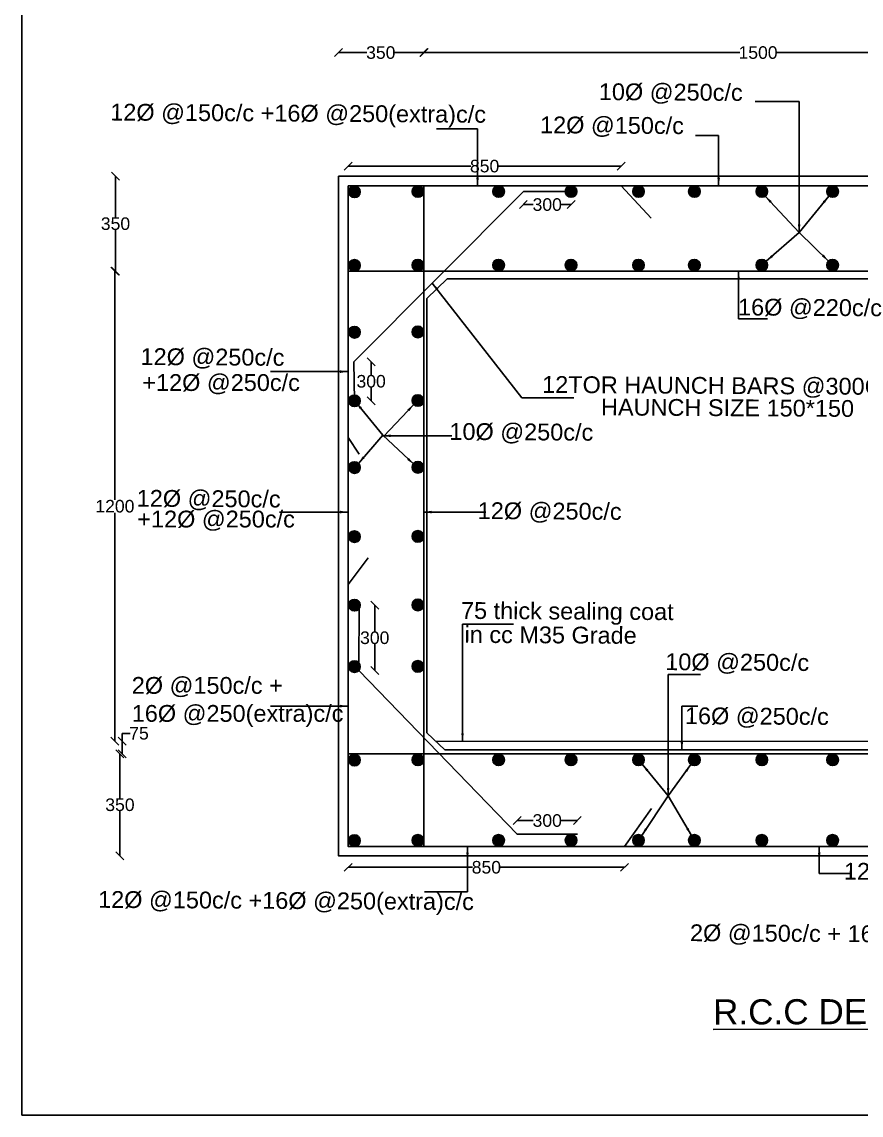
# Model space of a CAD drawing. Header units: millimetres. Extents: x 5124 to 6568637, y 2311 to 91879094.
# Drawn here: x 3769210 to 3779223, y 45933704 to 45946751 of the extents above; entities that cross this region are included whole.
import ezdxf

# ---------------------------------------------------------------- set-up
doc = ezdxf.new("R2010")
doc.units = ezdxf.units.MM
doc.header["$MEASUREMENT"] = 0
for name, color, linetype in [('DIMENSION', 7, 'Continuous'), ('DRAWING', 7, 'Continuous'), ('TEXT', 7, 'Continuous')]:
    doc.layers.add(name, color=color, linetype=linetype)
doc.styles.get("Standard").update_dxf_attribs({"font": 'arial.ttf', "height": 150})
doc.dimstyles.get("Standard").update_dxf_attribs({"dimtxt": 200, "dimasz": 110, "dimexe": 0.18, "dimexo": 0.0625, "dimgap": 0.09, "dimtad": 0, "dimtih": 1, "dimtoh": 1, "dimdec": 0, "dimzin": 0, "dimdsep": 46, "dimtxsty": 'Standard', "dimblk": 'OBLIQUE', "dimcen": 0.09, "dimse1": 1, "dimse2": 1, "dimadec": 0, "dimazin": 0, "dimtfac": 1, "dimtdec": 0, "dimtofl": 0, "dimtmove": 0, "dimatfit": 3, "dimfxl": 1, "dimtolj": 1, "dimtzin": 0, "dimarcsym": 0})

# ---------------------------------------------------------------- blocks, each defined once
blk = doc.blocks.new('_Oblique')
at = {"color": 0, "linetype": 'ByBlock', "lineweight": -2}
blk.add_line((-0.5, -0.5), (0.5, 0.5), dxfattribs=at)
blk = doc.blocks.new('*D65')
at = {"layer": 'Defpoints', "color": 0, "transparency": 16777216}
for p in [(3776359, 45945029), (3773103, 45944795), (3776359, 45944795)]:
    blk.add_point(p, dxfattribs=at)
at = {"layer": 'DIMENSION', "color": 0, "lineweight": -2, "transparency": 16777216}
for p, q in [((3773103, 45945029), (3774565, 45945029)), ((3776359, 45945029), (3774896, 45945029))]:
    blk.add_line(p, q, dxfattribs=at)
at = {"layer": 'DIMENSION', "color": 0, "lineweight": -2, "transparency": 16777216, "xscale": 95, "yscale": 95, "zscale": 95, "rotation": 180}
blk.add_blockref('_Oblique', (3773103, 45945029), dxfattribs=at)
at = {"layer": 'DIMENSION', "color": 0, "lineweight": -2, "transparency": 16777216, "xscale": 95, "yscale": 95, "zscale": 95}
blk.add_blockref('_Oblique', (3776359, 45945029), dxfattribs=at)
at = {"layer": 'DIMENSION', "color": 0, "transparency": 16777216, "insert": (3774731, 45945029), "char_height": 150, "attachment_point": 5}
blk.add_mtext('\\A1;850', dxfattribs=at)
blk = doc.blocks.new('*D66')
at = {"layer": 'Defpoints', "color": 0, "transparency": 16777216}
for p in [(3774009, 45946384), (3772989, 45944909), (3774009, 45944909)]:
    blk.add_point(p, dxfattribs=at)
at = {"layer": 'DIMENSION', "color": 0, "lineweight": -2, "transparency": 16777216}
for p, q in [((3772989, 45946384), (3773326, 45946384)), ((3774009, 45946384), (3773657, 45946384))]:
    blk.add_line(p, q, dxfattribs=at)
at = {"layer": 'DIMENSION', "color": 0, "lineweight": -2, "transparency": 16777216, "xscale": 95, "yscale": 95, "zscale": 95, "rotation": 180}
blk.add_blockref('_Oblique', (3772989, 45946384), dxfattribs=at)
at = {"layer": 'DIMENSION', "color": 0, "lineweight": -2, "transparency": 16777216, "xscale": 95, "yscale": 95, "zscale": 95}
blk.add_blockref('_Oblique', (3774009, 45946384), dxfattribs=at)
at = {"layer": 'DIMENSION', "color": 0, "transparency": 16777216, "insert": (3773492, 45946384), "char_height": 150, "attachment_point": 5}
blk.add_mtext('\\A1;350', dxfattribs=at)
blk = doc.blocks.new('*D67')
at = {"layer": 'Defpoints', "color": 0, "transparency": 16777216}
for p in [(3781983, 45946384), (3774004, 45944795), (3781983, 45944795)]:
    blk.add_point(p, dxfattribs=at)
at = {"layer": 'DIMENSION', "color": 0, "lineweight": -2, "transparency": 16777216}
for p, q in [((3774004, 45946384), (3777777, 45946384)), ((3781983, 45946384), (3778210, 45946384))]:
    blk.add_line(p, q, dxfattribs=at)
at = {"layer": 'DIMENSION', "color": 0, "lineweight": -2, "transparency": 16777216, "xscale": 95, "yscale": 95, "zscale": 95, "rotation": 180}
blk.add_blockref('_Oblique', (3774004, 45946384), dxfattribs=at)
at = {"layer": 'DIMENSION', "color": 0, "lineweight": -2, "transparency": 16777216, "xscale": 95, "yscale": 95, "zscale": 95}
blk.add_blockref('_Oblique', (3781983, 45946384), dxfattribs=at)
at = {"layer": 'DIMENSION', "color": 0, "transparency": 16777216, "insert": (3777993, 45946384), "char_height": 150, "attachment_point": 5}
blk.add_mtext('\\A1;1500', dxfattribs=at)
blk = doc.blocks.new('*D74')
at = {"layer": 'Defpoints', "color": 0, "transparency": 16777216}
for p in [(3775193, 45944726), (3775762, 45944726), (3775762, 45944570)]:
    blk.add_point(p, dxfattribs=at)
at = {"layer": 'DIMENSION', "color": 0, "lineweight": -2, "transparency": 16777216}
for p, q in [((3775193, 45944570), (3775312, 45944570)), ((3775762, 45944570), (3775643, 45944570))]:
    blk.add_line(p, q, dxfattribs=at)
at = {"layer": 'DIMENSION', "color": 0, "lineweight": -2, "transparency": 16777216, "xscale": 95, "yscale": 95, "zscale": 95, "rotation": 180}
blk.add_blockref('_Oblique', (3775193, 45944570), dxfattribs=at)
at = {"layer": 'DIMENSION', "color": 0, "lineweight": -2, "transparency": 16777216, "xscale": 95, "yscale": 95, "zscale": 95}
blk.add_blockref('_Oblique', (3775762, 45944570), dxfattribs=at)
at = {"layer": 'DIMENSION', "color": 0, "transparency": 16777216, "insert": (3775478, 45944570), "char_height": 150, "attachment_point": 5}
blk.add_mtext('\\A1;300', dxfattribs=at)
blk = doc.blocks.new('*D75')
at = {"layer": 'Defpoints', "color": 0, "transparency": 16777216}
for p in [(3773171, 45942693), (3773377, 45942693), (3773178, 45942229)]:
    blk.add_point(p, dxfattribs=at)
at = {"layer": 'DIMENSION', "color": 0, "lineweight": -2, "transparency": 16777216}
for p, q in [((3773377, 45942693), (3773377, 45942538)), ((3773377, 45942229), (3773377, 45942384))]:
    blk.add_line(p, q, dxfattribs=at)
at = {"layer": 'DIMENSION', "color": 0, "lineweight": -2, "transparency": 16777216, "xscale": 95, "yscale": 95, "zscale": 95}
for p, rotation in [((3773377, 45942693), 90), ((3773377, 45942229), 270)]:
    blk.add_blockref('_Oblique', p, dxfattribs=dict(at, rotation=rotation))
at = {"layer": 'DIMENSION', "color": 0, "transparency": 16777216, "insert": (3773377, 45942461), "char_height": 150, "attachment_point": 5}
blk.add_mtext('\\A1;300', dxfattribs=at)
blk = doc.blocks.new('*D76')
at = {"layer": 'Defpoints', "color": 0, "transparency": 16777216}
for p in [(3773247, 45939789), (3773230, 45939010), (3773420, 45939010)]:
    blk.add_point(p, dxfattribs=at)
at = {"layer": 'DIMENSION', "color": 0, "lineweight": -2, "transparency": 16777216}
for p, q in [((3773420, 45939789), (3773420, 45939476)), ((3773420, 45939010), (3773420, 45939323))]:
    blk.add_line(p, q, dxfattribs=at)
at = {"layer": 'DIMENSION', "color": 0, "lineweight": -2, "transparency": 16777216, "xscale": 95, "yscale": 95, "zscale": 95}
for p, rotation in [((3773420, 45939789), 90), ((3773420, 45939010), 270)]:
    blk.add_blockref('_Oblique', p, dxfattribs=dict(at, rotation=rotation))
at = {"layer": 'DIMENSION', "color": 0, "transparency": 16777216, "insert": (3773420, 45939400), "char_height": 150, "attachment_point": 5}
blk.add_mtext('\\A1;300', dxfattribs=at)
blk = doc.blocks.new('*D77')
at = {"layer": 'Defpoints', "color": 0, "transparency": 16777216}
for p in [(3775119, 45937219), (3775119, 45937056), (3775837, 45937056)]:
    blk.add_point(p, dxfattribs=at)
at = {"layer": 'DIMENSION', "color": 0, "lineweight": -2, "transparency": 16777216}
for p, q in [((3775119, 45937219), (3775312, 45937219)), ((3775837, 45937219), (3775643, 45937219))]:
    blk.add_line(p, q, dxfattribs=at)
at = {"layer": 'DIMENSION', "color": 0, "lineweight": -2, "transparency": 16777216, "xscale": 95, "yscale": 95, "zscale": 95, "rotation": 180}
blk.add_blockref('_Oblique', (3775119, 45937219), dxfattribs=at)
at = {"layer": 'DIMENSION', "color": 0, "lineweight": -2, "transparency": 16777216, "xscale": 95, "yscale": 95, "zscale": 95}
blk.add_blockref('_Oblique', (3775837, 45937219), dxfattribs=at)
at = {"layer": 'DIMENSION', "color": 0, "transparency": 16777216, "insert": (3775478, 45937219), "char_height": 150, "attachment_point": 5}
blk.add_mtext('\\A1;300', dxfattribs=at)
blk = doc.blocks.new('*D91')
at = {"layer": 'Defpoints', "color": 0, "transparency": 16777216}
for p in [(3770380, 45938017), (3773103, 45938017), (3772989, 45936797)]:
    blk.add_point(p, dxfattribs=at)
at = {"layer": 'DIMENSION', "color": 0, "lineweight": -2, "transparency": 16777216}
for p, q in [((3770380, 45938017), (3770380, 45937483)), ((3770380, 45936797), (3770380, 45937330))]:
    blk.add_line(p, q, dxfattribs=at)
at = {"layer": 'DIMENSION', "color": 0, "lineweight": -2, "transparency": 16777216, "xscale": 95, "yscale": 95, "zscale": 95}
for p, rotation in [((3770380, 45938017), 90), ((3770380, 45936797), 270)]:
    blk.add_blockref('_Oblique', p, dxfattribs=dict(at, rotation=rotation))
at = {"layer": 'DIMENSION', "color": 0, "transparency": 16777216, "insert": (3770380, 45937407), "char_height": 150, "attachment_point": 5}
blk.add_mtext('\\A1;350', dxfattribs=at)
blk = doc.blocks.new('*D92')
at = {"layer": 'Defpoints', "color": 0, "transparency": 16777216}
for p in [(3770406, 45938165), (3774261, 45938165), (3774261, 45938017)]:
    blk.add_point(p, dxfattribs=at)
at = {"layer": 'DIMENSION', "color": 0, "lineweight": -2, "transparency": 16777216}
for p, q in [((3770406, 45938165), (3770406, 45938260)), ((3770406, 45938260), (3770501, 45938260)), ((3770406, 45938017), (3770406, 45938165))]:
    blk.add_line(p, q, dxfattribs=at)
at = {"layer": 'DIMENSION', "color": 0, "lineweight": -2, "transparency": 16777216, "xscale": 95, "yscale": 95, "zscale": 95}
for p, rotation in [((3770406, 45938165), 90), ((3770406, 45938017), 270)]:
    blk.add_blockref('_Oblique', p, dxfattribs=dict(at, rotation=rotation))
at = {"layer": 'DIMENSION', "color": 0, "transparency": 16777216, "insert": (3770608, 45938260), "char_height": 150, "attachment_point": 5}
blk.add_mtext('\\A1;75', dxfattribs=at)
blk = doc.blocks.new('*D93')
at = {"layer": 'Defpoints', "color": 0, "transparency": 16777216}
for p in [(3770320, 45943775), (3774004, 45943775), (3774150, 45938165)]:
    blk.add_point(p, dxfattribs=at)
at = {"layer": 'DIMENSION', "color": 0, "lineweight": -2, "transparency": 16777216}
for p, q in [((3770320, 45943775), (3770320, 45941047)), ((3770320, 45938165), (3770320, 45940893))]:
    blk.add_line(p, q, dxfattribs=at)
at = {"layer": 'DIMENSION', "color": 0, "lineweight": -2, "transparency": 16777216, "xscale": 95, "yscale": 95, "zscale": 95}
for p, rotation in [((3770320, 45943775), 90), ((3770320, 45938165), 270)]:
    blk.add_blockref('_Oblique', p, dxfattribs=dict(at, rotation=rotation))
at = {"layer": 'DIMENSION', "color": 0, "transparency": 16777216, "insert": (3770320, 45940970), "char_height": 150, "attachment_point": 5}
blk.add_mtext('\\A1;1200', dxfattribs=at)
blk = doc.blocks.new('*D94')
at = {"layer": 'Defpoints', "color": 0, "transparency": 16777216}
for p in [(3770327, 45944909), (3773103, 45944909), (3773103, 45943775)]:
    blk.add_point(p, dxfattribs=at)
at = {"layer": 'DIMENSION', "color": 0, "lineweight": -2, "transparency": 16777216}
for p, q in [((3770327, 45944909), (3770327, 45944419)), ((3770327, 45943775), (3770327, 45944266))]:
    blk.add_line(p, q, dxfattribs=at)
at = {"layer": 'DIMENSION', "color": 0, "lineweight": -2, "transparency": 16777216, "xscale": 95, "yscale": 95, "zscale": 95}
for p, rotation in [((3770327, 45944909), 90), ((3770327, 45943775), 270)]:
    blk.add_blockref('_Oblique', p, dxfattribs=dict(at, rotation=rotation))
at = {"layer": 'DIMENSION', "color": 0, "transparency": 16777216, "insert": (3770327, 45944342), "char_height": 150, "attachment_point": 5}
blk.add_mtext('\\A1;350', dxfattribs=at)
blk = doc.blocks.new('*D95')
at = {"layer": 'Defpoints', "color": 0, "transparency": 16777216}
for p in [(3773103, 45936911), (3776401, 45936911), (3776401, 45936661)]:
    blk.add_point(p, dxfattribs=at)
at = {"layer": 'DRAWING', "color": 0, "lineweight": -2, "transparency": 16777216}
for p, q in [((3773103, 45936661), (3774586, 45936661)), ((3776401, 45936661), (3774917, 45936661))]:
    blk.add_line(p, q, dxfattribs=at)
at = {"layer": 'DRAWING', "color": 0, "lineweight": -2, "transparency": 16777216, "xscale": 95, "yscale": 95, "zscale": 95, "rotation": 180}
blk.add_blockref('_Oblique', (3773103, 45936661), dxfattribs=at)
at = {"layer": 'DRAWING', "color": 0, "lineweight": -2, "transparency": 16777216, "xscale": 95, "yscale": 95, "zscale": 95}
blk.add_blockref('_Oblique', (3776401, 45936661), dxfattribs=at)
at = {"layer": 'DRAWING', "color": 0, "transparency": 16777216, "insert": (3774752, 45936661), "char_height": 150, "attachment_point": 5}
blk.add_mtext('\\A1;850', dxfattribs=at)

msp = doc.modelspace()

# ---------------------------------------------------------------- hatches: boundary and pattern name
at = {"layer": 'DRAWING'}
h = msp.add_hatch(dxfattribs=at)
h.set_pattern_fill('ANSI31', color=256, scale=0.911215, style=0)
h.set_pattern_definition([(45, (498163.51451, 4078931.53784), (-0.0805408256441, 0.0805408256441), [])])
h.paths.add_polyline_path([(3773247, 45944722.8, 1), (3773108.9, 45944722.8, 1)])
h = msp.add_hatch(dxfattribs=at)
h.set_pattern_fill('ANSI31', color=256, scale=0.911215, style=0)
h.set_pattern_definition([(45, (498920.70424, 4078935.02921), (-0.0805408256441, 0.0805408256441), [])])
h.paths.add_polyline_path([(3774004.1, 45944726.3, 0.9586945), (3773866.4, 45944732.1), (3773866.4, 45944720.4, 0.9586945)])
h = msp.add_hatch(dxfattribs=at)
h.set_pattern_fill('ANSI31', color=256, scale=0.911215, style=0)
h.set_pattern_definition([(45, (499883.70396, 4078935.02921), (-0.0805408256441, 0.0805408256441), [])])
h.paths.add_polyline_path([(3774967.1, 45944726.3, 0.9586945), (3774829.4, 45944732.1), (3774829.4, 45944720.4, 0.9586945)])
h = msp.add_hatch(dxfattribs=at)
h.set_pattern_fill('ANSI31', color=256, scale=0.911215, style=0)
h.set_pattern_definition([(45, (500747.29256, 4078935.02921), (-0.0805408256441, 0.0805408256441), [])])
h.paths.add_polyline_path([(3775830.7, 45944726.3, 0.9586945), (3775692.9, 45944732.1), (3775692.9, 45944720.4, 0.9586945)])
h = msp.add_hatch(dxfattribs=at)
h.set_pattern_fill('ANSI31', color=256, scale=0.911215, style=0)
h.set_pattern_definition([(45, (501552.20957, 4078935.02921), (-0.0805408256441, 0.0805408256441), [])])
h.paths.add_polyline_path([(3776635.7, 45944726.3, 0.9586945), (3776497.9, 45944732.1), (3776497.9, 45944720.4, 0.9586945)])
h = msp.add_hatch(dxfattribs=at)
h.set_pattern_fill('ANSI31', color=256, scale=0.911215, style=0)
h.set_pattern_definition([(45, (502219.01472, 4078935.02921), (-0.0805408256441, 0.0805408256441), [])])
h.paths.add_polyline_path([(3777302.5, 45944726.3, 0.9586945), (3777164.7, 45944732.1), (3777164.7, 45944720.4, 0.9586945)])
h = msp.add_hatch(dxfattribs=at)
h.set_pattern_fill('ANSI31', color=256, scale=0.911215, style=0)
h.set_pattern_definition([(45, (503023.93173, 4078935.02921), (-0.0805408256441, 0.0805408256441), [])])
h.paths.add_polyline_path([(3778107.4, 45944726.3, 0.9586945), (3777969.6, 45944732.1), (3777969.6, 45944720.4, 0.9586945)])
h = msp.add_hatch(dxfattribs=at)
h.set_pattern_fill('ANSI31', color=256, scale=0.911215, style=0)
h.set_pattern_definition([(45, (503868.6987, 4078935.02921), (-0.0805408256441, 0.0805408256441), [])])
h.paths.add_polyline_path([(3778952.1, 45944726.3, 0.9586945), (3778814.4, 45944732.1), (3778814.4, 45944720.4, 0.9586945)])
h = msp.add_hatch(dxfattribs=at)
h.set_pattern_fill('ANSI31', color=256, scale=0.911215, style=0)
h.set_pattern_definition([(45, (498163.51451, 4078053.25091), (-0.0805408256441, 0.0805408256441), [])])
h.paths.add_polyline_path([(3773247, 45943844.5, 1), (3773108.9, 45943844.5, 1)])
h = msp.add_hatch(dxfattribs=at)
h.set_pattern_fill('ANSI31', color=256, scale=0.911215, style=0)
h.set_pattern_definition([(45, (498920.70424, 4078056.74229), (-0.0805408256441, 0.0805408256441), [])])
h.paths.add_polyline_path([(3774004.1, 45943848, 0.9586945), (3773866.4, 45943853.8), (3773866.4, 45943842.2, 0.9586945)])
h = msp.add_hatch(dxfattribs=at)
h.set_pattern_fill('ANSI31', color=256, scale=0.911215, style=0)
h.set_pattern_definition([(45, (499883.70396, 4078056.74229), (-0.0805408256441, 0.0805408256441), [])])
h.paths.add_polyline_path([(3774967.1, 45943848, 0.9586945), (3774829.4, 45943853.8), (3774829.4, 45943842.2, 0.9586945)])
h = msp.add_hatch(dxfattribs=at)
h.set_pattern_fill('ANSI31', color=256, scale=0.911215, style=0)
h.set_pattern_definition([(45, (500747.29256, 4078056.74229), (-0.0805408256441, 0.0805408256441), [])])
h.paths.add_polyline_path([(3775830.7, 45943848, 0.9586945), (3775692.9, 45943853.8), (3775692.9, 45943842.2, 0.9586945)])
h = msp.add_hatch(dxfattribs=at)
h.set_pattern_fill('ANSI31', color=256, scale=0.911215, style=0)
h.set_pattern_definition([(45, (501552.20957, 4078056.74229), (-0.0805408256441, 0.0805408256441), [])])
h.paths.add_polyline_path([(3776635.7, 45943848, 0.9586945), (3776497.9, 45943853.8), (3776497.9, 45943842.2, 0.9586945)])
h = msp.add_hatch(dxfattribs=at)
h.set_pattern_fill('ANSI31', color=256, scale=0.911215, style=0)
h.set_pattern_definition([(45, (502219.01472, 4078056.74229), (-0.0805408256441, 0.0805408256441), [])])
h.paths.add_polyline_path([(3777302.5, 45943848, 0.9586945), (3777164.7, 45943853.8), (3777164.7, 45943842.2, 0.9586945)])
h = msp.add_hatch(dxfattribs=at)
h.set_pattern_fill('ANSI31', color=256, scale=0.911215, style=0)
h.set_pattern_definition([(45, (503023.93173, 4078056.74229), (-0.0805408256441, 0.0805408256441), [])])
h.paths.add_polyline_path([(3778107.4, 45943848, 0.9586945), (3777969.6, 45943853.8), (3777969.6, 45943842.2, 0.9586945)])
h = msp.add_hatch(dxfattribs=at)
h.set_pattern_fill('ANSI31', color=256, scale=0.911215, style=0)
h.set_pattern_definition([(45, (503868.6987, 4078056.74229), (-0.0805408256441, 0.0805408256441), [])])
h.paths.add_polyline_path([(3778952.1, 45943848, 0.9586945), (3778814.4, 45943853.8), (3778814.4, 45943842.2, 0.9586945)])
h = msp.add_hatch(dxfattribs=at)
h.set_pattern_fill('ANSI31', color=256, scale=0.911215, style=0)
h.set_pattern_definition([(45, (498163.51451, 4077255.95306), (-0.0805408256441, 0.0805408256441), [])])
h.paths.add_polyline_path([(3773247, 45943047.2, 1), (3773108.9, 45943047.2, 1)])
h = msp.add_hatch(dxfattribs=at)
h.set_pattern_fill('ANSI31', color=256, scale=0.911215, style=0)
h.set_pattern_definition([(45, (498920.70424, 4077259.44443), (-0.0805408256441, 0.0805408256441), [])])
h.paths.add_polyline_path([(3774004.1, 45943050.7, 0.9586945), (3773866.4, 45943056.5), (3773866.4, 45943044.9, 0.9586945)])
h = msp.add_hatch(dxfattribs=at)
h.set_pattern_fill('ANSI31', color=256, scale=0.911215, style=0)
h.set_pattern_definition([(45, (498163.51451, 4076437.76714), (-0.0805408256441, 0.0805408256441), [])])
h.paths.add_polyline_path([(3773247, 45942229, 1), (3773108.9, 45942229, 1)])
h = msp.add_hatch(dxfattribs=at)
h.set_pattern_fill('ANSI31', color=256, scale=0.911215, style=0)
h.set_pattern_definition([(45, (498920.70424, 4076441.25851), (-0.0805408256441, 0.0805408256441), [])])
h.paths.add_polyline_path([(3774004.1, 45942232.5, 0.9586945), (3773866.4, 45942238.3), (3773866.4, 45942226.7, 0.9586945)])
h = msp.add_hatch(dxfattribs=at)
h.set_pattern_fill('ANSI31', color=256, scale=0.911215, style=0)
h.set_pattern_definition([(45, (498163.51451, 4075640.83045), (-0.0805408256441, 0.0805408256441), [])])
h.paths.add_polyline_path([(3773247, 45941432.1, 1), (3773108.9, 45941432.1, 1)])
h = msp.add_hatch(dxfattribs=at)
h.set_pattern_fill('ANSI31', color=256, scale=0.911215, style=0)
h.set_pattern_definition([(45, (498920.70424, 4075644.32183), (-0.0805408256441, 0.0805408256441), [])])
h.paths.add_polyline_path([(3774004.1, 45941435.6, 0.9586945), (3773866.4, 45941441.4), (3773866.4, 45941429.7, 0.9586945)])
h = msp.add_hatch(dxfattribs=at)
h.set_pattern_fill('ANSI31', color=256, scale=0.911215, style=0)
h.set_pattern_definition([(45, (498163.51451, 4074816.08315), (-0.0805408256441, 0.0805408256441), [])])
h.paths.add_polyline_path([(3773247, 45940607.3, 1), (3773108.9, 45940607.3, 1)])
h = msp.add_hatch(dxfattribs=at)
h.set_pattern_fill('ANSI31', color=256, scale=0.911215, style=0)
h.set_pattern_definition([(45, (498920.70424, 4074819.57453), (-0.0805408256441, 0.0805408256441), [])])
h.paths.add_polyline_path([(3774004.1, 45940610.8, 0.9586945), (3773866.4, 45940616.6), (3773866.4, 45940605, 0.9586945)])
h = msp.add_hatch(dxfattribs=at)
h.set_pattern_fill('ANSI31', color=256, scale=0.911215, style=0)
h.set_pattern_definition([(45, (498163.51451, 4073997.95743), (-0.0805408256441, 0.0805408256441), [])])
h.paths.add_polyline_path([(3773247, 45939789.2, 1), (3773108.9, 45939789.2, 1)])
h = msp.add_hatch(dxfattribs=at)
h.set_pattern_fill('ANSI31', color=256, scale=0.911215, style=0)
h.set_pattern_definition([(45, (498920.70424, 4074001.44881), (-0.0805408256441, 0.0805408256441), [])])
h.paths.add_polyline_path([(3774004.1, 45939792.7, 0.9586945), (3773866.4, 45939798.5), (3773866.4, 45939786.9, 0.9586945)])
h = msp.add_hatch(dxfattribs=at)
h.set_pattern_fill('ANSI31', color=256, scale=0.911215, style=0)
h.set_pattern_definition([(45, (498163.51451, 4073264.76846), (-0.0805408256441, 0.0805408256441), [])])
h.paths.add_polyline_path([(3773247, 45939056, 1), (3773108.9, 45939056, 1)])
h = msp.add_hatch(dxfattribs=at)
h.set_pattern_fill('ANSI31', color=256, scale=0.911215, style=0)
h.set_pattern_definition([(45, (498920.70424, 4073268.25984), (-0.0805408256441, 0.0805408256441), [])])
h.paths.add_polyline_path([(3774004.1, 45939059.5, 0.9586945), (3773866.4, 45939065.3), (3773866.4, 45939053.7, 0.9586945)])
h = msp.add_hatch(dxfattribs=at)
h.set_pattern_fill('ANSI31', color=256, scale=0.911215, style=0)
h.set_pattern_definition([(45, (498163.51451, 4072149.99616), (-0.0805408256441, 0.0805408256441), [])])
h.paths.add_polyline_path([(3773247, 45937941.2, 1), (3773108.9, 45937941.2, 1)])
h = msp.add_hatch(dxfattribs=at)
h.set_pattern_fill('ANSI31', color=256, scale=0.911215, style=0)
h.set_pattern_definition([(45, (498920.70424, 4072153.48754), (-0.0805408256441, 0.0805408256441), [])])
h.paths.add_polyline_path([(3774004.1, 45937944.7, 0.9586945), (3773866.4, 45937950.5), (3773866.4, 45937938.9, 0.9586945)])
h = msp.add_hatch(dxfattribs=at)
h.set_pattern_fill('ANSI31', color=256, scale=0.911215, style=0)
h.set_pattern_definition([(45, (499883.70396, 4072153.48754), (-0.0805408256441, 0.0805408256441), [])])
h.paths.add_polyline_path([(3774967.1, 45937944.7, 0.9586945), (3774829.4, 45937950.5), (3774829.4, 45937938.9, 0.9586945)])
h = msp.add_hatch(dxfattribs=at)
h.set_pattern_fill('ANSI31', color=256, scale=0.911215, style=0)
h.set_pattern_definition([(45, (500747.29256, 4072153.48754), (-0.0805408256441, 0.0805408256441), [])])
h.paths.add_polyline_path([(3775830.7, 45937944.7, 0.9586945), (3775692.9, 45937950.5), (3775692.9, 45937938.9, 0.9586945)])
h = msp.add_hatch(dxfattribs=at)
h.set_pattern_fill('ANSI31', color=256, scale=0.911215, style=0)
h.set_pattern_definition([(45, (501552.20957, 4072153.48754), (-0.0805408256441, 0.0805408256441), [])])
h.paths.add_polyline_path([(3776635.7, 45937944.7, 0.9586945), (3776497.9, 45937950.5), (3776497.9, 45937938.9, 0.9586945)])
h = msp.add_hatch(dxfattribs=at)
h.set_pattern_fill('ANSI31', color=256, scale=0.911215, style=0)
h.set_pattern_definition([(45, (502219.01472, 4072153.48754), (-0.0805408256441, 0.0805408256441), [])])
h.paths.add_polyline_path([(3777302.5, 45937944.7, 0.9586945), (3777164.7, 45937950.5), (3777164.7, 45937938.9, 0.9586945)])
h = msp.add_hatch(dxfattribs=at)
h.set_pattern_fill('ANSI31', color=256, scale=0.911215, style=0)
h.set_pattern_definition([(45, (503023.93173, 4072153.48754), (-0.0805408256441, 0.0805408256441), [])])
h.paths.add_polyline_path([(3778107.4, 45937944.7, 0.9586945), (3777969.6, 45937950.5), (3777969.6, 45937938.9, 0.9586945)])
h = msp.add_hatch(dxfattribs=at)
h.set_pattern_fill('ANSI31', color=256, scale=0.911215, style=0)
h.set_pattern_definition([(45, (503868.6987, 4072153.48754), (-0.0805408256441, 0.0805408256441), [])])
h.paths.add_polyline_path([(3778952.1, 45937944.7, 0.9586945), (3778814.4, 45937950.5), (3778814.4, 45937938.9, 0.9586945)])
h = msp.add_hatch(dxfattribs=at)
h.set_pattern_fill('ANSI31', color=256, scale=0.911215, style=0)
h.set_pattern_definition([(45, (498163.51451, 4071188.48324), (-0.0805408256441, 0.0805408256441), [])])
h.paths.add_polyline_path([(3773247, 45936979.7, 1), (3773108.9, 45936979.7, 1)])
h = msp.add_hatch(dxfattribs=at)
h.set_pattern_fill('ANSI31', color=256, scale=0.911215, style=0)
h.set_pattern_definition([(45, (498920.70424, 4071191.97461), (-0.0805408256441, 0.0805408256441), [])])
h.paths.add_polyline_path([(3774004.1, 45936983.2, 0.9586945), (3773866.4, 45936989), (3773866.4, 45936977.4, 0.9586945)])
h = msp.add_hatch(dxfattribs=at)
h.set_pattern_fill('ANSI31', color=256, scale=0.911215, style=0)
h.set_pattern_definition([(45, (499883.70396, 4071191.97461), (-0.0805408256441, 0.0805408256441), [])])
h.paths.add_polyline_path([(3774967.1, 45936983.2, 0.9586945), (3774829.4, 45936989), (3774829.4, 45936977.4, 0.9586945)])
h = msp.add_hatch(dxfattribs=at)
h.set_pattern_fill('ANSI31', color=256, scale=0.911215, style=0)
h.set_pattern_definition([(45, (500747.29256, 4071191.97461), (-0.0805408256441, 0.0805408256441), [])])
h.paths.add_polyline_path([(3775830.7, 45936983.2, 0.9586945), (3775692.9, 45936989), (3775692.9, 45936977.4, 0.9586945)])
h = msp.add_hatch(dxfattribs=at)
h.set_pattern_fill('ANSI31', color=256, scale=0.911215, style=0)
h.set_pattern_definition([(45, (501552.20957, 4071191.97461), (-0.0805408256441, 0.0805408256441), [])])
h.paths.add_polyline_path([(3776635.7, 45936983.2, 0.9586945), (3776497.9, 45936989), (3776497.9, 45936977.4, 0.9586945)])
h = msp.add_hatch(dxfattribs=at)
h.set_pattern_fill('ANSI31', color=256, scale=0.911215, style=0)
h.set_pattern_definition([(45, (502219.01472, 4071191.97461), (-0.0805408256441, 0.0805408256441), [])])
h.paths.add_polyline_path([(3777302.5, 45936983.2, 0.9586945), (3777164.7, 45936989), (3777164.7, 45936977.4, 0.9586945)])
h = msp.add_hatch(dxfattribs=at)
h.set_pattern_fill('ANSI31', color=256, scale=0.911215, style=0)
h.set_pattern_definition([(45, (503023.93173, 4071191.97461), (-0.0805408256441, 0.0805408256441), [])])
h.paths.add_polyline_path([(3778107.4, 45936983.2, 0.9586945), (3777969.6, 45936989), (3777969.6, 45936977.4, 0.9586945)])
h = msp.add_hatch(dxfattribs=at)
h.set_pattern_fill('ANSI31', color=256, scale=0.911215, style=0)
h.set_pattern_definition([(45, (503868.6987, 4071191.97461), (-0.0805408256441, 0.0805408256441), [])])
h.paths.add_polyline_path([(3778952.1, 45936983.2, 0.9586945), (3778814.4, 45936989), (3778814.4, 45936977.4, 0.9586945)])

# ---------------------------------------------------------------- linework, layer by layer
at = {"layer": 'DIMENSION'}
for points in [[(3772988.6, 45944909.1), (3791723.2, 45944909.1), (3791723.2, 45936796.7), (3772988.6, 45936796.7)], [(3773102.6, 45944795.1), (3791609.2, 45944795.1), (3791609.2, 45936910.7), (3773102.6, 45936910.7)]]:
    msp.add_lwpolyline(points, close=True, dxfattribs=at)
for points in [[(3774004, 45944795.1), (3774004, 45936910.7)], [(3776359.1, 45944795.1), (3776719, 45944407.4)], [(3773102.6, 45943775.5), (3791609.2, 45943775.5)], [(3773102.6, 45938016.7), (3791609.2, 45938016.7)], [(3776400.7, 45936910.7), (3776723.7, 45937364.9)]]:
    msp.add_lwpolyline(points, dxfattribs=at)
at = {"layer": 'DRAWING'}
msp.add_lwpolyline([(3802954.6, 45959703.9), (3769210.2, 45959703.9), (3769210.2, 45933703.6), (3802954.6, 45933703.6)], close=True, dxfattribs=at)
for points in [[(3775761.7, 45944726.3), (3775193.3, 45944726.3), (3773171.1, 45942693), (3773177.9, 45942229)], [(3774282.3, 45943686.4), (3781615.7, 45943686.4), (3781906.8, 45943383.7), (3781906.8, 45938306.5), (3781626.1, 45938063.3), (3774257, 45938063.3), (3774042.4, 45938266.1), (3774042.4, 45943449.7), (3774282.3, 45943686.4)], [(3773102.6, 45941789.6), (3773234.4, 45941593.8)], [(3773102.6, 45940037.9), (3773343.4, 45940353)], [(3773234.2, 45939829.1), (3773229.8, 45939010.4), (3775118.5, 45937055.6), (3775837.2, 45937055.6)], [(3774149.7, 45938164.7), (3781744.3, 45938165.7)]]:
    msp.add_lwpolyline(points, dxfattribs=at)
for centre in [(3773177.9, 45944722.8), (3773935.1, 45944726.3), (3774898.1, 45944726.3), (3775761.7, 45944726.3), (3776566.6, 45944726.3), (3777233.4, 45944726.3), (3778038.4, 45944726.3), (3778883.1, 45944726.3), (3773177.9, 45943844.5), (3773935.1, 45943848), (3774898.1, 45943848), (3775761.7, 45943848), (3776566.6, 45943848), (3777233.4, 45943848), (3778038.4, 45943848), (3778883.1, 45943848), (3773177.9, 45943047.2), (3773935.1, 45943050.7), (3773177.9, 45942229), (3773935.1, 45942232.5), (3773177.9, 45941432.1), (3773935.1, 45941435.6), (3773177.9, 45940607.3), (3773935.1, 45940610.8), (3773177.9, 45939789.2), (3773935.1, 45939792.7), (3773177.9, 45939056), (3773935.1, 45939059.5), (3773177.9, 45937941.2), (3773935.1, 45937944.7), (3774898.1, 45937944.7), (3775761.7, 45937944.7), (3776566.6, 45937944.7), (3777233.4, 45937944.7), (3778038.4, 45937944.7), (3778883.1, 45937944.7), (3773177.9, 45936979.7), (3773935.1, 45936983.2), (3774898.1, 45936983.2), (3775761.7, 45936983.2), (3776566.6, 45936983.2), (3777233.4, 45936983.2), (3778038.4, 45936983.2), (3778883.1, 45936983.2)]:
    msp.add_circle(centre, 69, dxfattribs=at)

# ---------------------------------------------------------------- texts
for s, p in [('10Ø @250c/c ', (3776093.1, 45945818.3)), ('12Ø @150c/c +16Ø @250(extra)c/c ', (3770264.1, 45945574.3)), ('12Ø @150c/c ', (3775391.8, 45945422.4)), ('16Ø @220c/c  ', (3777754.2, 45943248)), ('12Ø @250c/c ', (3770625.6, 45942656.7)), ('12TOR HAUNCH BARS @300C/C', (3775416.9, 45942323.9)), (' HAUNCH SIZE 150*150', (3776041.2, 45942055.2)), ('10Ø @250c/c  ', (3774310.4, 45941763.1)), ('12Ø @250c/c ', (3770580.2, 45940966)), ('12Ø @250c/c  ', (3774648.5, 45940818.1)), ('75 thick sealing coat', (3774448.9, 45939626.6)), ('in cc M35 Grade', (3774491.3, 45939340.7)), ('10Ø @250c/c  ', (3776885.6, 45939014.7)), ('16Ø @250c/c  ', (3777120.4, 45938370.4)), ('12Ø @150c/c ', (3779017.2, 45936514.7)), ('12Ø @150c/c +16Ø @250(extra)c/c ', (3770119.4, 45936178.2)), ('2Ø @150c/c + 16Ø @250(extra)c/c  ', (3777180.9, 45935780.3))]:
    msp.add_text(s, height=200.467, rotation=359.65712, dxfattribs=at).set_placement(p)
at = {"layer": 'DRAWING', "char_height": 200.467, "attachment_point": 1}
for s, insert, width in [('+12Ø @250c/c ', (3770647, 45942546.7), 2012.728), ('+12Ø @250c/c ', (3770587.1, 45940917.8), 2022.902), ('2Ø @150c/c +\\P16Ø @250(extra)c/c ', (3770521.2, 45938932.5), 4532.874)]:
    msp.add_mtext(s, dxfattribs=dict(at, insert=insert, width=width))
at = {"layer": 'TEXT'}
msp.add_text('%%UR.C.C DETAILS BOX UNDER EARTH  BANKS AND HEAD WALLS', height=300, rotation=0.1412, dxfattribs=at).set_placement((3777456.4, 45934784.9))

# ---------------------------------------------------------------- dimensions: what is measured, and where the dimension line sits
at = {"layer": 'DIMENSION'}
dim = msp.add_linear_dim(base=(3774009, 45946384), p1=(3772988.6, 45944909.1), p2=(3774009, 45944909.1), text='350', dimstyle='Standard', override={"dimasz": 95, "dimfxl": 2000, "dimarcsym": 1}, dxfattribs=at)
dim.commit()
dim.dimension.update_dxf_attribs({"geometry": '*D66', "text_midpoint": (3773491.8, 45946384), "dimtype": 160})
for base, p1, p2, text, picture, middle in [((3781982.7, 45946383.7), (3774004, 45944795.1), (3781982.7, 45944795.1), '1500', '*D67', (3777993.4, 45946383.7)), ((3776359.1, 45945029.2), (3773102.6, 45944795.1), (3776359.1, 45944795.1), '850', '*D65', (3774730.8, 45945029.2)), ((3775761.7, 45944569.8), (3775193.3, 45944726.3), (3775761.7, 45944726.3), '300', '*D74', (3775477.5, 45944569.8)), ((3775118.5, 45937219.1), (3775837.2, 45937055.6), (3775118.5, 45937055.6), '300', '*D77', (3775477.9, 45937219.1))]:
    dim = msp.add_linear_dim(base=base, p1=p1, p2=p2, text=text, dimstyle='Standard', override={"dimasz": 95, "dimfxl": 2000, "dimarcsym": 1}, dxfattribs=at)
    dim.commit()
    dim.dimension.update_dxf_attribs({"geometry": picture, "text_midpoint": middle})
for base, p1, p2, text, picture, middle in [((3770327.3, 45944909.1), (3773102.6, 45943775.5), (3773102.6, 45944909.1), '350', '*D94', (3770327.3, 45944342.3)), ((3770319.6, 45943775.5), (3774149.7, 45938164.7), (3774004, 45943775.5), '1200', '*D93', (3770319.6, 45940970.1)), ((3773376.5, 45942693), (3773177.9, 45942229), (3773171.1, 45942693), '300', '*D75', (3773376.5, 45942461)), ((3773419.6, 45939010.4), (3773247, 45939789.2), (3773229.8, 45939010.4), '300', '*D76', (3773419.6, 45939399.8)), ((3770405.8, 45938164.7), (3774261, 45938016.7), (3774261, 45938164.7), '75', '*D92', (3770608.3, 45938259.7)), ((3770380.2, 45938016.7), (3772988.6, 45936796.7), (3773102.6, 45938016.7), '350', '*D91', (3770380.2, 45937406.7))]:
    dim = msp.add_linear_dim(base=base, p1=p1, p2=p2, angle=90, text=text, dimstyle='Standard', override={"dimasz": 95, "dimfxl": 2000, "dimarcsym": 1}, dxfattribs=at)
    dim.commit()
    dim.dimension.update_dxf_attribs({"geometry": picture, "text_midpoint": middle})
at = {"layer": 'DRAWING'}
dim = msp.add_linear_dim(base=(3776400.7, 45936660.5), p1=(3773102.6, 45936910.7), p2=(3776400.7, 45936910.7), text='850', dimstyle='Standard', override={"dimasz": 95, "dimfxl": 2000, "dimarcsym": 1}, dxfattribs=at)
dim.commit()
dim.dimension.update_dxf_attribs({"geometry": '*D95', "text_midpoint": (3774751.6, 45936660.5)})

# ---------------------------------------------------------------- leaders
for points in [[(3778483.8, 45944239.3), (3778483.8, 45945801.3), (3777959.7, 45945801.3)], [(3774646.9, 45944795.1), (3774646.9, 45945472.7), (3774158.1, 45945472.7)], [(3777523.1, 45944795.1), (3777523.1, 45945395.1), (3777248.3, 45945395.1)], [(3778079.5, 45944670.8), (3778483.8, 45944239.3)], [(3778839.4, 45944672.9), (3778483.8, 45944239.3)], [(3778090.2, 45943893.5), (3778483.8, 45944239.3)], [(3778833.8, 45943896.3), (3778483.8, 45944239.3)], [(3777761.5, 45943775.5), (3777761.5, 45943206.4), (3778107.8, 45943206.4)], [(3774107, 45943634), (3775173.3, 45942264.4), (3775795.4, 45942264.4)], [(3773102.6, 45942576.8), (3772174.6, 45942576.8)], [(3773193.6, 45942213.9), (3773516.6, 45941819)], [(3773886, 45942184), (3773530.3, 45941806.1)], [(3773225.3, 45941482.3), (3773516.6, 45941819)], [(3773513.4, 45941811.1), (3774338.4, 45941811.1)], [(3773886.4, 45941470.9), (3773516.6, 45941819)], [(3773102.6, 45940900.9), (3772285.3, 45940900.9)], [(3774004, 45940900.9), (3774744.2, 45940900.9)], [(3774467.5, 45938164.7), (3774467.5, 45939563.2), (3775075.3, 45939563.2)], [(3776920.7, 45937514.3), (3776920.7, 45938961), (3777307.9, 45938961)], [(3773102.6, 45938584.9), (3772174.6, 45938584.9)], [(3777084.5, 45938063.3), (3777084.5, 45938584.8), (3777276.3, 45938584.8)], [(3776611, 45937891.8), (3776920.7, 45937514.3)], [(3777192.9, 45937888.9), (3776920.7, 45937514.3)], [(3776604.9, 45937040.6), (3776920.7, 45937514.3)], [(3777198.4, 45937042.7), (3776920.7, 45937514.3)], [(3774526.5, 45936910.7), (3774526.5, 45936369.5), (3774014.4, 45936369.5)], [(3778723.4, 45936910.7), (3778723.4, 45936587.2), (3779113.9, 45936587.2)]]:
    msp.add_leader(points, dimstyle='Standard', override={"dimasz": 95, "dimgap": 0.09, "dimtad": 0, "dimfxl": 2000, "dimarcsym": 1}, dxfattribs=at)

doc.saveas('drawing.dxf')
